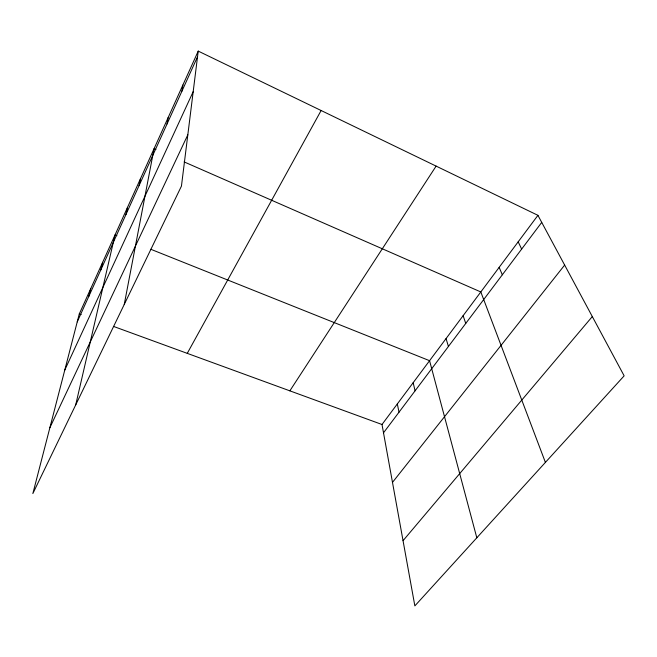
<?xml version="1.0" encoding="UTF-8"?>
<svg xmlns="http://www.w3.org/2000/svg" width="657" height="657" viewBox="0 0 657 657"><rect width="100%" height="100%" fill="white"/><g stroke="black" fill="none" stroke-linecap="round" stroke-linejoin="round"><path stroke-width="0.99" d="M198.233 51.106L181.447 186.103L32.85 493.563L79.292 313.915L198.233 51.106L537.935 215.332L624.15 375.845L414.854 605.894L382.004 424.504L537.935 215.332M181.956 91.101L182.876 85.049M167.05 123.951L168.159 117.554M124.247 304.462L154.05 148.728L155.931 149.55M139.07 185.603L140.516 178.638M125.922 214.576L127.515 207.366M75.711 404.876L115.016 234.968L116.905 235.723M100.792 269.961L102.64 262.315M88.777 296.438L90.74 288.612M77.222 321.905L197.527 56.789M64.78 370.047L193.191 91.643M49.875 427.707L187.828 134.8M187.261 353.359L321.125 110.516M289.86 390.841L436.117 166.106M383.507 432.807L541.729 222.386M392.484 482.386L564.65 265.075M403.045 540.686L592.31 316.559M79.292 313.915L81.189 314.604M113.415 326.381L382.004 424.504M150.831 249.282L429.571 360.693L476.818 537.787M184.116 161.901L480.817 291.954L545.4 462.405M518.184 241.825L521.65 249.093M499.156 267.35L502.318 274.798M463.128 315.68L465.747 323.441M446.054 338.585L448.427 346.477M413.163 382.703L415.076 390.825M397.321 403.956L399.021 412.177"/></g></svg>
